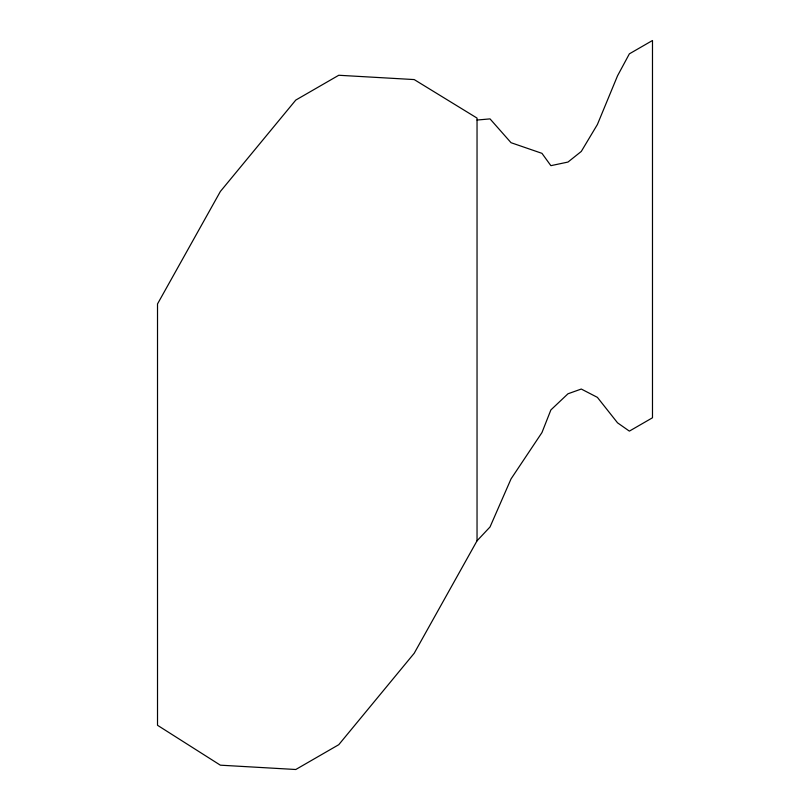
<?xml version="1.0" encoding="UTF-8"?>
<svg xmlns="http://www.w3.org/2000/svg" width="810" height="810" viewBox="0 0 810 810"><rect width="100%" height="100%" fill="white"/><g stroke="black" fill="none" stroke-linecap="round" stroke-linejoin="round"><path stroke-width="1.21" d="M477.039 540.797L414.204 653.265L338.762 744.694L295.792 769.5L220.36 765.177L157.515 725.284L157.515 303.942L220.36 191.484L295.792 100.065L338.762 75.259L414.204 79.572L477.039 118.088L477.039 540.797L490.03 526.966L511.039 478.902L541.961 432.56L550.881 409.931L567.982 393.781L581.286 389.043L597.395 397.366L617.544 422.83L629.37 431.123L652.485 417.778L652.485 40.5L629.37 53.845L617.544 75.786L597.395 124.517L581.286 151.44L567.982 162.061L550.881 165.665L541.961 153.343L511.039 142.702L490.03 118.888L477.039 120.042"/></g></svg>
